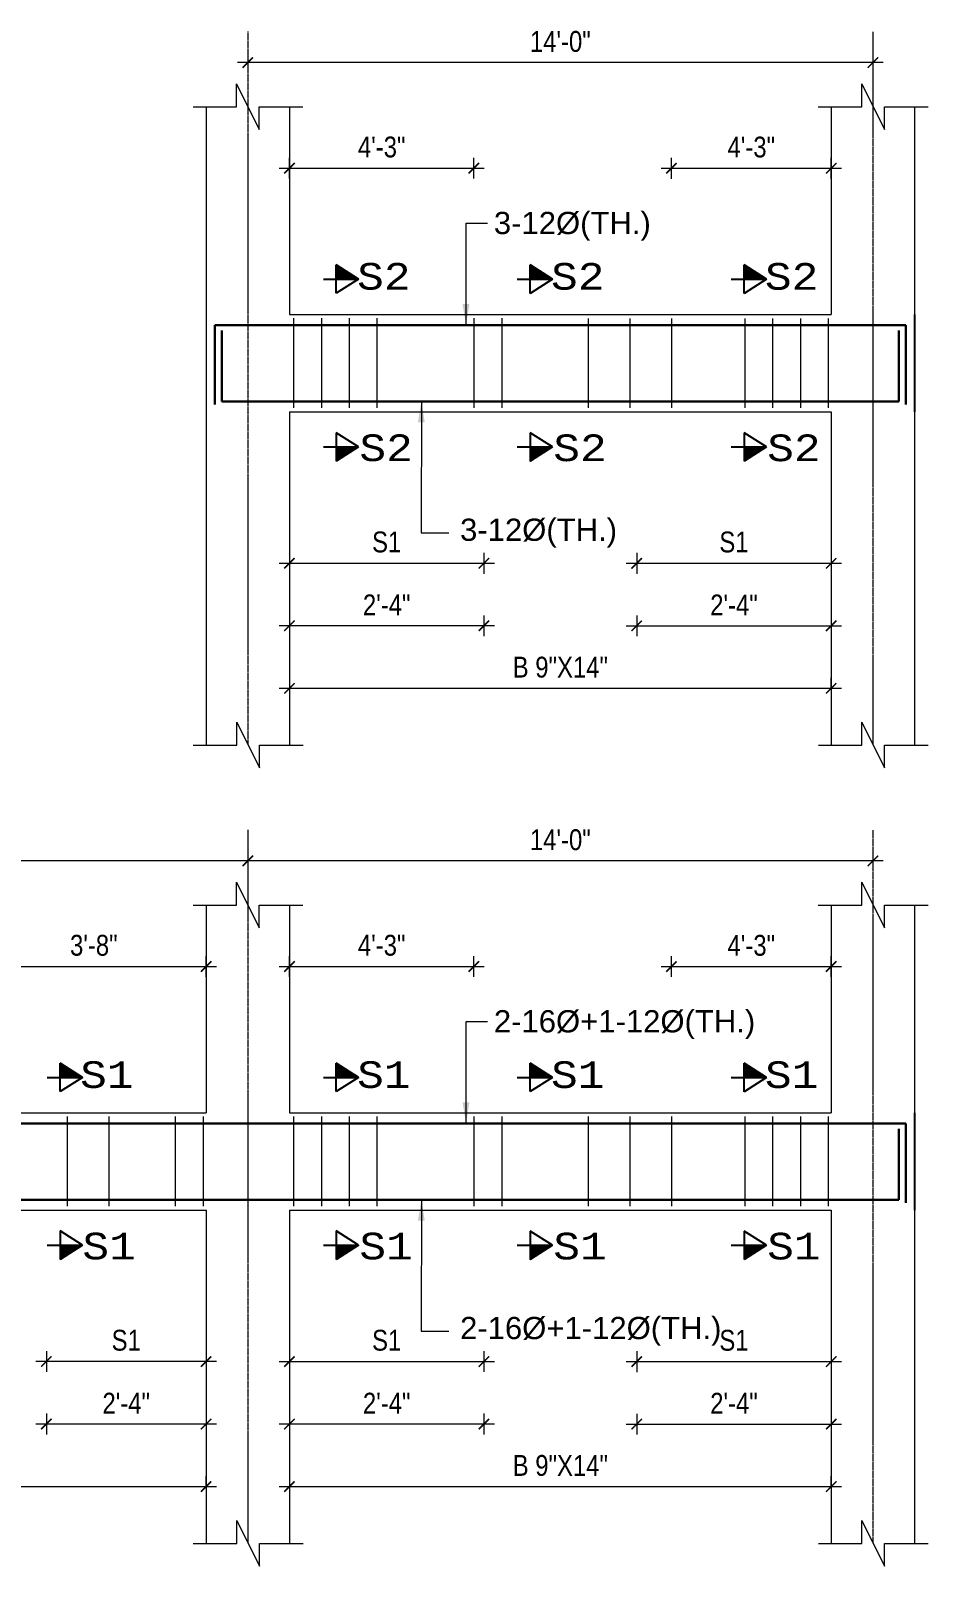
# Model space of a CAD drawing. Header units: inches. Extents: x -412 to 2766, y -9590 to -2111.
# Drawn here: x 1307.9 to 1566.4, y -5960.8 to -5518.6 of the extents above; entities that cross this region are included whole.
import ezdxf

# ---------------------------------------------------------------- set-up
doc = ezdxf.new("R2010")
doc.units = ezdxf.units.IN
doc.header["$LTSCALE"] = 0.5
doc.header["$MEASUREMENT"] = 0
doc.header["$PDMODE"] = 66
for name, pattern in [('ACAD_ISO02W100', [15, 12, -3]), ('ACAD_ISO03W100', [30, 12, -18]), ('CENTER2', [1.125, 0.75, -0.125, 0.125, -0.125])]:
    doc.linetypes.add(name, pattern=pattern)
for name, color, linetype, lineweight in [('09 CONTINUITY', 7, 'Continuous', 9), ('15 CENTER', 113, 'CENTER2', 15), ('15 TEXT', 7, 'Continuous', 15), ('20 BEAM ELEVATION', 140, 'ACAD_ISO03W100', 20), ('20 BEAM SECTION ARROW', 7, 'ACAD_ISO02W100', 20), ('20 STIRRUPS', 137, 'Continuous', 20), ('30 RENFORCEMENT', 12, 'Continuous', 30), ('DIM', 180, 'Continuous', 5), ('Profile ele', 4, 'Continuous', 25), ('RINF', 4, 'Continuous', 25)]:
    doc.layers.add(name, color=color, linetype=linetype, lineweight=lineweight)
doc.styles.add('arial', font='arial.ttf')
doc.styles.add('CUNEW', font='cour.ttf')
doc.styles.add('ordinary', font='ARIALN.TTF')
doc.styles.add('TEX8', font='cour.ttf', dxfattribs={"width": 0.75})
doc.dimstyles.new('SUREN 1', dxfattribs={"dimtxt": 0.75, "dimasz": 6, "dimexe": 1.5, "dimexo": 1.5, "dimgap": 1, "dimtad": 1, "dimdec": 1, "dimzin": 3, "dimdsep": 46, "dimlunit": 4, "dimtxsty": 'TEX8', "dimblk": 'ARCHTICK', "dimcen": 0.09375, "dimclrd": 1, "dimclre": 1, "dimclrt": 256, "dimadec": 0, "dimazin": 0, "dimtfac": 0.75, "dimtdec": 1, "dimtmove": 1, "dimatfit": 3, "dimfxl": 1, "dimtolj": 1, "dimtzin": 0, "dimlwd": 9, "dimlwe": 9, "dimarcsym": 0})
doc.dimstyles.new('SUREN 4', dxfattribs={"dimtxt": 4, "dimasz": 3, "dimexe": 3, "dimexo": 0, "dimgap": 3, "dimtad": 1, "dimdec": 0, "dimzin": 3, "dimdsep": 46, "dimlunit": 4, "dimtxsty": 'ordinary', "dimblk": 'ARCHTICK', "dimcen": 8, "dimdle": 3, "dimclrd": 1, "dimclre": 5, "dimclrt": 256, "dimadec": 3, "dimazin": 0, "dimtfac": 1, "dimtdec": 0, "dimtmove": 1, "dimatfit": 3, "dimfxl": 3, "dimfxlon": 1, "dimfrac": 1, "dimtolj": 1, "dimtzin": 0, "dimlwd": 5, "dimlwe": 5, "dimarcsym": 0})

# ---------------------------------------------------------------- blocks, each defined once
blk = doc.blocks.new('_ArchTick')
at = {"color": 0, "linetype": 'ByBlock', "const_width": 0.15}
blk.add_lwpolyline([(-0.5, -0.5), (0.5, 0.5)], dxfattribs=at)
blk = doc.blocks.new('*D1611')
at = {"layer": 'Defpoints', "color": 0, "transparency": 16777216}
for p in [(-18166.12, -16839.61), (-18110.12, -16839.61), (-18110.12, -16883.22)]:
    blk.add_point(p, dxfattribs=at)
at = {"layer": 'DIM', "color": 1, "lineweight": 5, "transparency": 16777216}
blk.add_line((-18169.12, -16883.22), (-18107.12, -16883.22), dxfattribs=at)
at = {"layer": 'DIM', "color": 5, "lineweight": 5, "transparency": 16777216}
for p, q in [((-18166.12, -16880.22), (-18166.12, -16886.22)), ((-18110.12, -16880.22), (-18110.12, -16886.22))]:
    blk.add_line(p, q, dxfattribs=at)
at = {"layer": 'DIM', "color": 1, "lineweight": 5, "transparency": 16777216, "xscale": 3, "yscale": 3, "zscale": 3, "rotation": 180}
blk.add_blockref('_ArchTick', (-18166.12, -16883.22), dxfattribs=at)
at = {"layer": 'DIM', "color": 1, "lineweight": 5, "transparency": 16777216, "xscale": 3, "yscale": 3, "zscale": 3}
blk.add_blockref('_ArchTick', (-18110.12, -16883.22), dxfattribs=at)
at = {"layer": 'DIM', "transparency": 16777216, "insert": (-18138.12, -16877.12), "char_height": 6, "attachment_point": 5, "style": 'ordinary'}
blk.add_mtext('\\A1;S1', dxfattribs=at)
blk = doc.blocks.new('*D1612')
at = {"layer": 'Defpoints', "color": 0, "transparency": 16777216}
for p in [(-18166.12, -16839.61), (-18110.12, -16839.61), (-18166.12, -16901.22)]:
    blk.add_point(p, dxfattribs=at)
at = {"layer": 'DIM', "color": 1, "lineweight": 5, "transparency": 16777216}
blk.add_line((-18107.12, -16901.22), (-18169.12, -16901.22), dxfattribs=at)
at = {"layer": 'DIM', "color": 5, "lineweight": 5, "transparency": 16777216}
for p, q in [((-18166.12, -16898.22), (-18166.12, -16904.22)), ((-18110.12, -16898.22), (-18110.12, -16904.22))]:
    blk.add_line(p, q, dxfattribs=at)
at = {"layer": 'DIM', "color": 1, "lineweight": 5, "transparency": 16777216, "xscale": 3, "yscale": 3, "zscale": 3, "rotation": 180}
blk.add_blockref('_ArchTick', (-18166.12, -16901.22), dxfattribs=at)
at = {"layer": 'DIM', "color": 1, "lineweight": 5, "transparency": 16777216, "xscale": 3, "yscale": 3, "zscale": 3}
blk.add_blockref('_ArchTick', (-18110.12, -16901.22), dxfattribs=at)
at = {"layer": 'DIM', "transparency": 16777216, "insert": (-18138.12, -16895.21), "char_height": 6, "attachment_point": 5, "style": 'ordinary'}
blk.add_mtext('\\A1;2\'-4"', dxfattribs=at)
blk = doc.blocks.new('*D1613')
at = {"layer": 'Defpoints', "color": 0, "transparency": 16777216}
for p in [(-18236.12, -16839.61), (-18190.12, -16839.61), (-18236.12, -16883.22)]:
    blk.add_point(p, dxfattribs=at)
at = {"layer": 'DIM', "color": 1, "lineweight": 5, "transparency": 16777216}
blk.add_line((-18187.12, -16883.22), (-18239.12, -16883.22), dxfattribs=at)
at = {"layer": 'DIM', "color": 5, "lineweight": 5, "transparency": 16777216}
for p, q in [((-18236.12, -16880.22), (-18236.12, -16886.22)), ((-18190.12, -16880.22), (-18190.12, -16886.22))]:
    blk.add_line(p, q, dxfattribs=at)
at = {"layer": 'DIM', "color": 1, "lineweight": 5, "transparency": 16777216, "xscale": 3, "yscale": 3, "zscale": 3, "rotation": 180}
blk.add_blockref('_ArchTick', (-18236.12, -16883.22), dxfattribs=at)
at = {"layer": 'DIM', "color": 1, "lineweight": 5, "transparency": 16777216, "xscale": 3, "yscale": 3, "zscale": 3}
blk.add_blockref('_ArchTick', (-18190.12, -16883.22), dxfattribs=at)
at = {"layer": 'DIM', "transparency": 16777216, "insert": (-18213.12, -16877.12), "char_height": 6, "attachment_point": 5, "style": 'ordinary'}
blk.add_mtext('\\A1;S1', dxfattribs=at)
blk = doc.blocks.new('*D1614')
at = {"layer": 'Defpoints', "color": 0, "transparency": 16777216}
for p in [(-18236.12, -16839.61), (-18190.12, -16839.61), (-18236.12, -16901.22)]:
    blk.add_point(p, dxfattribs=at)
at = {"layer": 'DIM', "color": 1, "lineweight": 5, "transparency": 16777216}
blk.add_line((-18187.12, -16901.22), (-18239.12, -16901.22), dxfattribs=at)
at = {"layer": 'DIM', "color": 5, "lineweight": 5, "transparency": 16777216}
for p, q in [((-18236.12, -16898.22), (-18236.12, -16904.22)), ((-18190.12, -16898.22), (-18190.12, -16904.22))]:
    blk.add_line(p, q, dxfattribs=at)
at = {"layer": 'DIM', "color": 1, "lineweight": 5, "transparency": 16777216, "xscale": 3, "yscale": 3, "zscale": 3, "rotation": 180}
blk.add_blockref('_ArchTick', (-18236.12, -16901.22), dxfattribs=at)
at = {"layer": 'DIM', "color": 1, "lineweight": 5, "transparency": 16777216, "xscale": 3, "yscale": 3, "zscale": 3}
blk.add_blockref('_ArchTick', (-18190.12, -16901.22), dxfattribs=at)
at = {"layer": 'DIM', "transparency": 16777216, "insert": (-18213.12, -16895.21), "char_height": 6, "attachment_point": 5, "style": 'ordinary'}
blk.add_mtext('\\A1;2\'-4"', dxfattribs=at)
blk = doc.blocks.new('*D1615')
at = {"layer": 'Defpoints', "color": 0, "transparency": 16777216}
for p in [(-18066.12, -16839.63), (-18010.12, -16839.63), (-18010.12, -16883.24)]:
    blk.add_point(p, dxfattribs=at)
at = {"layer": 'DIM', "color": 1, "lineweight": 5, "transparency": 16777216}
blk.add_line((-18069.12, -16883.24), (-18007.12, -16883.24), dxfattribs=at)
at = {"layer": 'DIM', "color": 5, "lineweight": 5, "transparency": 16777216}
for p, q in [((-18066.12, -16880.24), (-18066.12, -16886.24)), ((-18010.12, -16880.24), (-18010.12, -16886.24))]:
    blk.add_line(p, q, dxfattribs=at)
at = {"layer": 'DIM', "color": 1, "lineweight": 5, "transparency": 16777216, "xscale": 3, "yscale": 3, "zscale": 3, "rotation": 180}
blk.add_blockref('_ArchTick', (-18066.12, -16883.24), dxfattribs=at)
at = {"layer": 'DIM', "color": 1, "lineweight": 5, "transparency": 16777216, "xscale": 3, "yscale": 3, "zscale": 3}
blk.add_blockref('_ArchTick', (-18010.12, -16883.24), dxfattribs=at)
at = {"layer": 'DIM', "transparency": 16777216, "insert": (-18038.12, -16877.14), "char_height": 6, "attachment_point": 5, "style": 'ordinary'}
blk.add_mtext('\\A1;S1', dxfattribs=at)
blk = doc.blocks.new('*D1616')
at = {"layer": 'Defpoints', "color": 0, "transparency": 16777216}
for p in [(-18066.12, -16839.63), (-18010.12, -16839.63), (-18010.12, -16901.24)]:
    blk.add_point(p, dxfattribs=at)
at = {"layer": 'DIM', "color": 1, "lineweight": 5, "transparency": 16777216}
blk.add_line((-18069.12, -16901.24), (-18007.12, -16901.24), dxfattribs=at)
at = {"layer": 'DIM', "color": 5, "lineweight": 5, "transparency": 16777216}
for p, q in [((-18066.12, -16898.24), (-18066.12, -16904.24)), ((-18010.12, -16898.24), (-18010.12, -16904.24))]:
    blk.add_line(p, q, dxfattribs=at)
at = {"layer": 'DIM', "color": 1, "lineweight": 5, "transparency": 16777216, "xscale": 3, "yscale": 3, "zscale": 3, "rotation": 180}
blk.add_blockref('_ArchTick', (-18066.12, -16901.24), dxfattribs=at)
at = {"layer": 'DIM', "color": 1, "lineweight": 5, "transparency": 16777216, "xscale": 3, "yscale": 3, "zscale": 3}
blk.add_blockref('_ArchTick', (-18010.12, -16901.24), dxfattribs=at)
at = {"layer": 'DIM', "transparency": 16777216, "insert": (-18038.12, -16895.23), "char_height": 6, "attachment_point": 5, "style": 'ordinary'}
blk.add_mtext('\\A1;2\'-4"', dxfattribs=at)
blk = doc.blocks.new('*D1617')
at = {"layer": 'Defpoints', "color": 0, "transparency": 16777216}
for p in [(-18384.12, -16919.22), (-18190.12, -16919.22), (-18190.12, -16919.22)]:
    blk.add_point(p, dxfattribs=at)
at = {"layer": 'DIM', "color": 5, "lineweight": 5, "transparency": 16777216}
for p, q in [((-18384.12, -16919.22), (-18384.12, -16916.22)), ((-18190.12, -16919.22), (-18190.12, -16916.22))]:
    blk.add_line(p, q, dxfattribs=at)
at = {"layer": 'DIM', "color": 1, "lineweight": 5, "transparency": 16777216}
blk.add_line((-18387.12, -16919.22), (-18187.12, -16919.22), dxfattribs=at)
at = {"layer": 'DIM', "color": 1, "lineweight": 5, "transparency": 16777216, "xscale": 3, "yscale": 3, "zscale": 3, "rotation": 180}
blk.add_blockref('_ArchTick', (-18384.12, -16919.22), dxfattribs=at)
at = {"layer": 'DIM', "color": 1, "lineweight": 5, "transparency": 16777216, "xscale": 3, "yscale": 3, "zscale": 3}
blk.add_blockref('_ArchTick', (-18190.12, -16919.22), dxfattribs=at)
at = {"layer": 'DIM', "transparency": 16777216, "insert": (-18287.12, -16913.16), "char_height": 6, "attachment_point": 5, "style": 'ordinary'}
blk.add_mtext('\\A1;B 9"X14"', dxfattribs=at)
blk = doc.blocks.new('*D1618')
at = {"layer": 'Defpoints', "color": 0, "transparency": 16777216}
for p in [(-18166.12, -16919.22), (-18010.12, -16919.24, 0), (-18010.12, -16919.24)]:
    blk.add_point(p, dxfattribs=at)
at = {"layer": 'DIM', "color": 5, "lineweight": 5, "transparency": 16777216}
for p, q in [((-18010.12, -16919.24), (-18010.12, -16916.24)), ((-18166.12, -16919.22), (-18166.12, -16922.24))]:
    blk.add_line(p, q, dxfattribs=at)
at = {"layer": 'DIM', "color": 1, "lineweight": 5, "transparency": 16777216}
blk.add_line((-18169.12, -16919.24), (-18007.12, -16919.24), dxfattribs=at)
at = {"layer": 'DIM', "color": 1, "lineweight": 5, "transparency": 16777216, "xscale": 3, "yscale": 3, "zscale": 3, "rotation": 180}
blk.add_blockref('_ArchTick', (-18166.12, -16919.24), dxfattribs=at)
at = {"layer": 'DIM', "color": 1, "lineweight": 5, "transparency": 16777216, "xscale": 3, "yscale": 3, "zscale": 3}
blk.add_blockref('_ArchTick', (-18010.12, -16919.24), dxfattribs=at)
at = {"layer": 'DIM', "transparency": 16777216, "insert": (-18088.12, -16913.18), "char_height": 6, "attachment_point": 5, "style": 'ordinary'}
blk.add_mtext('\\A1;B 9"X14"', dxfattribs=at)
blk = doc.blocks.new('*D1619')
at = {"layer": 'Defpoints', "color": 0, "transparency": 16777216}
for p in [(-18396.12, -16730.13), (-18178.12, -16730.13), (-18396.12, -16739.03)]:
    blk.add_point(p, dxfattribs=at)
at = {"layer": 'DIM', "color": 5, "lineweight": 5, "transparency": 16777216}
for p, q in [((-18396.12, -16736.03), (-18396.12, -16742.03)), ((-18178.12, -16736.03), (-18178.12, -16742.03))]:
    blk.add_line(p, q, dxfattribs=at)
at = {"layer": 'DIM', "color": 1, "lineweight": 5, "transparency": 16777216}
blk.add_line((-18175.12, -16739.03), (-18399.12, -16739.03), dxfattribs=at)
at = {"layer": 'DIM', "color": 1, "lineweight": 5, "transparency": 16777216, "xscale": 3, "yscale": 3, "zscale": 3, "rotation": 180}
blk.add_blockref('_ArchTick', (-18396.12, -16739.03), dxfattribs=at)
at = {"layer": 'DIM', "color": 1, "lineweight": 5, "transparency": 16777216, "xscale": 3, "yscale": 3, "zscale": 3}
blk.add_blockref('_ArchTick', (-18178.12, -16739.03), dxfattribs=at)
at = {"layer": 'DIM', "transparency": 16777216, "insert": (-18287.12, -16733.02), "char_height": 6, "attachment_point": 5, "style": 'ordinary'}
blk.add_mtext('\\A1;12\'-7"', dxfattribs=at)
blk = doc.blocks.new('*D1620')
at = {"layer": 'Defpoints', "color": 0, "transparency": 16777216}
for p in [(-18178.12, -16730.13), (-17998.12, -16730.15, 0), (-18178.12, -16739.05)]:
    blk.add_point(p, dxfattribs=at)
at = {"layer": 'DIM', "color": 5, "lineweight": 5, "transparency": 16777216}
for p, q in [((-18178.12, -16736.05), (-18178.12, -16742.05)), ((-17998.12, -16736.05), (-17998.12, -16742.05))]:
    blk.add_line(p, q, dxfattribs=at)
at = {"layer": 'DIM', "color": 1, "lineweight": 5, "transparency": 16777216}
blk.add_line((-17995.12, -16739.05), (-18181.12, -16739.05), dxfattribs=at)
at = {"layer": 'DIM', "color": 1, "lineweight": 5, "transparency": 16777216, "xscale": 3, "yscale": 3, "zscale": 3, "rotation": 180}
blk.add_blockref('_ArchTick', (-18178.12, -16739.05), dxfattribs=at)
at = {"layer": 'DIM', "color": 1, "lineweight": 5, "transparency": 16777216, "xscale": 3, "yscale": 3, "zscale": 3}
blk.add_blockref('_ArchTick', (-17998.12, -16739.05), dxfattribs=at)
at = {"layer": 'DIM', "transparency": 16777216, "insert": (-18088.12, -16732.99), "char_height": 6, "attachment_point": 5, "style": 'ordinary'}
blk.add_mtext('\\A1;14\'-0"', dxfattribs=at)
blk = doc.blocks.new('*D1621')
at = {"layer": 'Defpoints', "color": 0, "transparency": 16777216}
for p in [(-18113.01, -16769.45), (-18166.12, -16811.61), (-18113.01, -16816.13)]:
    blk.add_point(p, dxfattribs=at)
at = {"layer": 'DIM', "color": 5, "lineweight": 5, "transparency": 16777216}
for p, q in [((-18166.12, -16772.45), (-18166.12, -16766.45)), ((-18113.01, -16772.45), (-18113.01, -16766.45))]:
    blk.add_line(p, q, dxfattribs=at)
at = {"layer": 'DIM', "color": 1, "lineweight": 5, "transparency": 16777216}
blk.add_line((-18169.12, -16769.45), (-18110.01, -16769.45), dxfattribs=at)
at = {"layer": 'DIM', "color": 1, "lineweight": 5, "transparency": 16777216, "xscale": 3, "yscale": 3, "zscale": 3, "rotation": 180}
blk.add_blockref('_ArchTick', (-18166.12, -16769.45), dxfattribs=at)
at = {"layer": 'DIM', "color": 1, "lineweight": 5, "transparency": 16777216, "xscale": 3, "yscale": 3, "zscale": 3}
blk.add_blockref('_ArchTick', (-18113.01, -16769.45), dxfattribs=at)
at = {"layer": 'DIM', "transparency": 16777216, "insert": (-18139.56, -16763.38), "char_height": 6, "attachment_point": 5, "style": 'ordinary'}
blk.add_mtext('\\A1;4\'-3"', dxfattribs=at)
blk = doc.blocks.new('*D1622')
at = {"layer": 'Defpoints', "color": 0, "transparency": 16777216}
for p in [(-18010.12, -16769.47), (-18010.12, -16811.63), (-18056.13, -16816.13)]:
    blk.add_point(p, dxfattribs=at)
at = {"layer": 'DIM', "color": 5, "lineweight": 5, "transparency": 16777216}
for p, q in [((-18056.13, -16772.47), (-18056.13, -16766.47)), ((-18010.12, -16772.47), (-18010.12, -16766.47))]:
    blk.add_line(p, q, dxfattribs=at)
at = {"layer": 'DIM', "color": 1, "lineweight": 5, "transparency": 16777216}
blk.add_line((-18059.13, -16769.47), (-18007.12, -16769.47), dxfattribs=at)
at = {"layer": 'DIM', "color": 1, "lineweight": 5, "transparency": 16777216, "xscale": 3, "yscale": 3, "zscale": 3, "rotation": 180}
blk.add_blockref('_ArchTick', (-18056.13, -16769.47), dxfattribs=at)
at = {"layer": 'DIM', "color": 1, "lineweight": 5, "transparency": 16777216, "xscale": 3, "yscale": 3, "zscale": 3}
blk.add_blockref('_ArchTick', (-18010.12, -16769.47), dxfattribs=at)
at = {"layer": 'DIM', "transparency": 16777216, "insert": (-18033.13, -16763.4), "char_height": 6, "attachment_point": 5, "style": 'ordinary'}
blk.add_mtext('\\A1;4\'-3"', dxfattribs=at)
blk = doc.blocks.new('*D1624')
at = {"layer": 'Defpoints', "color": 0, "transparency": 16777216}
for p in [(-18190.12, -16769.45), (-18254.79, -16811.61), (-18190.12, -16816.12, 0)]:
    blk.add_point(p, dxfattribs=at)
at = {"layer": 'DIM', "color": 5, "lineweight": 5, "transparency": 16777216}
for p, q in [((-18254.79, -16772.45), (-18254.79, -16766.45)), ((-18190.12, -16772.45), (-18190.12, -16766.45))]:
    blk.add_line(p, q, dxfattribs=at)
at = {"layer": 'DIM', "color": 1, "lineweight": 5, "transparency": 16777216}
blk.add_line((-18257.79, -16769.45), (-18187.12, -16769.45), dxfattribs=at)
at = {"layer": 'DIM', "color": 1, "lineweight": 5, "transparency": 16777216, "xscale": 3, "yscale": 3, "zscale": 3, "rotation": 180}
blk.add_blockref('_ArchTick', (-18254.79, -16769.45), dxfattribs=at)
at = {"layer": 'DIM', "color": 1, "lineweight": 5, "transparency": 16777216, "xscale": 3, "yscale": 3, "zscale": 3}
blk.add_blockref('_ArchTick', (-18190.12, -16769.45), dxfattribs=at)
at = {"layer": 'DIM', "transparency": 16777216, "insert": (-18222.45, -16763.38), "char_height": 6, "attachment_point": 5, "style": 'ordinary'}
blk.add_mtext('\\A1;3\'-8"', dxfattribs=at)
blk = doc.blocks.new('*D1584')
at = {"layer": 'Defpoints', "color": 0, "transparency": 16777216}
for p in [(-18166.12, -16609.72), (-18110.12, -16609.72), (-18110.12, -16653.33)]:
    blk.add_point(p, dxfattribs=at)
at = {"layer": 'DIM', "color": 1, "lineweight": 5, "transparency": 16777216}
blk.add_line((-18169.12, -16653.33), (-18107.12, -16653.33), dxfattribs=at)
at = {"layer": 'DIM', "color": 5, "lineweight": 5, "transparency": 16777216}
for p, q in [((-18166.12, -16650.33), (-18166.12, -16656.33)), ((-18110.12, -16650.33), (-18110.12, -16656.33))]:
    blk.add_line(p, q, dxfattribs=at)
at = {"layer": 'DIM', "color": 1, "lineweight": 5, "transparency": 16777216, "xscale": 3, "yscale": 3, "zscale": 3, "rotation": 180}
blk.add_blockref('_ArchTick', (-18166.12, -16653.33), dxfattribs=at)
at = {"layer": 'DIM', "color": 1, "lineweight": 5, "transparency": 16777216, "xscale": 3, "yscale": 3, "zscale": 3}
blk.add_blockref('_ArchTick', (-18110.12, -16653.33), dxfattribs=at)
at = {"layer": 'DIM', "transparency": 16777216, "insert": (-18138.12, -16647.23), "char_height": 6, "attachment_point": 5, "style": 'ordinary'}
blk.add_mtext('\\A1;S1', dxfattribs=at)
blk = doc.blocks.new('*D1585')
at = {"layer": 'Defpoints', "color": 0, "transparency": 16777216}
for p in [(-18166.12, -16609.72), (-18110.12, -16609.72), (-18166.12, -16671.33)]:
    blk.add_point(p, dxfattribs=at)
at = {"layer": 'DIM', "color": 1, "lineweight": 5, "transparency": 16777216}
blk.add_line((-18107.12, -16671.33), (-18169.12, -16671.33), dxfattribs=at)
at = {"layer": 'DIM', "color": 5, "lineweight": 5, "transparency": 16777216}
for p, q in [((-18166.12, -16668.33), (-18166.12, -16674.33)), ((-18110.12, -16668.33), (-18110.12, -16674.33))]:
    blk.add_line(p, q, dxfattribs=at)
at = {"layer": 'DIM', "color": 1, "lineweight": 5, "transparency": 16777216, "xscale": 3, "yscale": 3, "zscale": 3, "rotation": 180}
blk.add_blockref('_ArchTick', (-18166.12, -16671.33), dxfattribs=at)
at = {"layer": 'DIM', "color": 1, "lineweight": 5, "transparency": 16777216, "xscale": 3, "yscale": 3, "zscale": 3}
blk.add_blockref('_ArchTick', (-18110.12, -16671.33), dxfattribs=at)
at = {"layer": 'DIM', "transparency": 16777216, "insert": (-18138.12, -16665.32), "char_height": 6, "attachment_point": 5, "style": 'ordinary'}
blk.add_mtext('\\A1;2\'-4"', dxfattribs=at)
blk = doc.blocks.new('*D1586')
at = {"layer": 'Defpoints', "color": 0, "transparency": 16777216}
for p in [(-18066.12, -16609.74), (-18010.12, -16609.74), (-18010.12, -16653.35)]:
    blk.add_point(p, dxfattribs=at)
at = {"layer": 'DIM', "color": 1, "lineweight": 5, "transparency": 16777216}
blk.add_line((-18069.12, -16653.35), (-18007.12, -16653.35), dxfattribs=at)
at = {"layer": 'DIM', "color": 5, "lineweight": 5, "transparency": 16777216}
for p, q in [((-18066.12, -16650.35), (-18066.12, -16656.35)), ((-18010.12, -16650.35), (-18010.12, -16656.35))]:
    blk.add_line(p, q, dxfattribs=at)
at = {"layer": 'DIM', "color": 1, "lineweight": 5, "transparency": 16777216, "xscale": 3, "yscale": 3, "zscale": 3, "rotation": 180}
blk.add_blockref('_ArchTick', (-18066.12, -16653.35), dxfattribs=at)
at = {"layer": 'DIM', "color": 1, "lineweight": 5, "transparency": 16777216, "xscale": 3, "yscale": 3, "zscale": 3}
blk.add_blockref('_ArchTick', (-18010.12, -16653.35), dxfattribs=at)
at = {"layer": 'DIM', "transparency": 16777216, "insert": (-18038.12, -16647.25), "char_height": 6, "attachment_point": 5, "style": 'ordinary'}
blk.add_mtext('\\A1;S1', dxfattribs=at)
blk = doc.blocks.new('*D1587')
at = {"layer": 'Defpoints', "color": 0, "transparency": 16777216}
for p in [(-18066.12, -16609.74), (-18010.12, -16609.74), (-18010.12, -16671.35)]:
    blk.add_point(p, dxfattribs=at)
at = {"layer": 'DIM', "color": 5, "lineweight": 5, "transparency": 16777216}
for p, q in [((-18066.12, -16668.35), (-18066.12, -16674.35)), ((-18010.12, -16668.35), (-18010.12, -16674.35))]:
    blk.add_line(p, q, dxfattribs=at)
at = {"layer": 'DIM', "color": 1, "lineweight": 5, "transparency": 16777216}
blk.add_line((-18069.12, -16671.35), (-18007.12, -16671.35), dxfattribs=at)
at = {"layer": 'DIM', "color": 1, "lineweight": 5, "transparency": 16777216, "xscale": 3, "yscale": 3, "zscale": 3, "rotation": 180}
blk.add_blockref('_ArchTick', (-18066.12, -16671.35), dxfattribs=at)
at = {"layer": 'DIM', "color": 1, "lineweight": 5, "transparency": 16777216, "xscale": 3, "yscale": 3, "zscale": 3}
blk.add_blockref('_ArchTick', (-18010.12, -16671.35), dxfattribs=at)
at = {"layer": 'DIM', "transparency": 16777216, "insert": (-18038.12, -16665.34), "char_height": 6, "attachment_point": 5, "style": 'ordinary'}
blk.add_mtext('\\A1;2\'-4"', dxfattribs=at)
blk = doc.blocks.new('*D1588')
at = {"layer": 'Defpoints', "color": 0, "transparency": 16777216}
for p in [(-18166.12, -16689.33), (-18010.12, -16689.35, 0), (-18010.12, -16689.35)]:
    blk.add_point(p, dxfattribs=at)
at = {"layer": 'DIM', "color": 5, "lineweight": 5, "transparency": 16777216}
for p, q in [((-18010.12, -16689.35), (-18010.12, -16686.35)), ((-18166.12, -16689.33), (-18166.12, -16692.35))]:
    blk.add_line(p, q, dxfattribs=at)
at = {"layer": 'DIM', "color": 1, "lineweight": 5, "transparency": 16777216}
blk.add_line((-18169.12, -16689.35), (-18007.12, -16689.35), dxfattribs=at)
at = {"layer": 'DIM', "color": 1, "lineweight": 5, "transparency": 16777216, "xscale": 3, "yscale": 3, "zscale": 3, "rotation": 180}
blk.add_blockref('_ArchTick', (-18166.12, -16689.35), dxfattribs=at)
at = {"layer": 'DIM', "color": 1, "lineweight": 5, "transparency": 16777216, "xscale": 3, "yscale": 3, "zscale": 3}
blk.add_blockref('_ArchTick', (-18010.12, -16689.35), dxfattribs=at)
at = {"layer": 'DIM', "transparency": 16777216, "insert": (-18088.12, -16683.29), "char_height": 6, "attachment_point": 5, "style": 'ordinary'}
blk.add_mtext('\\A1;B 9"X14"', dxfattribs=at)
blk = doc.blocks.new('*D1589')
at = {"layer": 'Defpoints', "color": 0, "transparency": 16777216}
for p in [(-18178.12, -16500.24), (-17998.12, -16500.26, 0), (-18178.12, -16509.16)]:
    blk.add_point(p, dxfattribs=at)
at = {"layer": 'DIM', "color": 5, "lineweight": 5, "transparency": 16777216}
for p, q in [((-18178.12, -16506.16), (-18178.12, -16512.16)), ((-17998.12, -16506.16), (-17998.12, -16512.16))]:
    blk.add_line(p, q, dxfattribs=at)
at = {"layer": 'DIM', "color": 1, "lineweight": 5, "transparency": 16777216}
blk.add_line((-17995.12, -16509.16), (-18181.12, -16509.16), dxfattribs=at)
at = {"layer": 'DIM', "color": 1, "lineweight": 5, "transparency": 16777216, "xscale": 3, "yscale": 3, "zscale": 3, "rotation": 180}
blk.add_blockref('_ArchTick', (-18178.12, -16509.16), dxfattribs=at)
at = {"layer": 'DIM', "color": 1, "lineweight": 5, "transparency": 16777216, "xscale": 3, "yscale": 3, "zscale": 3}
blk.add_blockref('_ArchTick', (-17998.12, -16509.16), dxfattribs=at)
at = {"layer": 'DIM', "transparency": 16777216, "insert": (-18088.12, -16503.1), "char_height": 6, "attachment_point": 5, "style": 'ordinary'}
blk.add_mtext('\\A1;14\'-0"', dxfattribs=at)
blk = doc.blocks.new('*D1590')
at = {"layer": 'Defpoints', "color": 0, "transparency": 16777216}
for p in [(-18113.01, -16539.56), (-18166.12, -16581.72), (-18113.01, -16586.24)]:
    blk.add_point(p, dxfattribs=at)
at = {"layer": 'DIM', "color": 5, "lineweight": 5, "transparency": 16777216}
for p, q in [((-18166.12, -16542.56), (-18166.12, -16536.56)), ((-18113.01, -16542.56), (-18113.01, -16536.56))]:
    blk.add_line(p, q, dxfattribs=at)
at = {"layer": 'DIM', "color": 1, "lineweight": 5, "transparency": 16777216}
blk.add_line((-18169.12, -16539.56), (-18110.01, -16539.56), dxfattribs=at)
at = {"layer": 'DIM', "color": 1, "lineweight": 5, "transparency": 16777216, "xscale": 3, "yscale": 3, "zscale": 3, "rotation": 180}
blk.add_blockref('_ArchTick', (-18166.12, -16539.56), dxfattribs=at)
at = {"layer": 'DIM', "color": 1, "lineweight": 5, "transparency": 16777216, "xscale": 3, "yscale": 3, "zscale": 3}
blk.add_blockref('_ArchTick', (-18113.01, -16539.56), dxfattribs=at)
at = {"layer": 'DIM', "transparency": 16777216, "insert": (-18139.56, -16533.49), "char_height": 6, "attachment_point": 5, "style": 'ordinary'}
blk.add_mtext('\\A1;4\'-3"', dxfattribs=at)
blk = doc.blocks.new('*D1591')
at = {"layer": 'Defpoints', "color": 0, "transparency": 16777216}
for p in [(-18010.12, -16539.58), (-18010.12, -16581.74), (-18056.13, -16586.24)]:
    blk.add_point(p, dxfattribs=at)
at = {"layer": 'DIM', "color": 5, "lineweight": 5, "transparency": 16777216}
for p, q in [((-18056.13, -16542.58), (-18056.13, -16536.58)), ((-18010.12, -16542.58), (-18010.12, -16536.58))]:
    blk.add_line(p, q, dxfattribs=at)
at = {"layer": 'DIM', "color": 1, "lineweight": 5, "transparency": 16777216}
blk.add_line((-18059.13, -16539.58), (-18007.12, -16539.58), dxfattribs=at)
at = {"layer": 'DIM', "color": 1, "lineweight": 5, "transparency": 16777216, "xscale": 3, "yscale": 3, "zscale": 3, "rotation": 180}
blk.add_blockref('_ArchTick', (-18056.13, -16539.58), dxfattribs=at)
at = {"layer": 'DIM', "color": 1, "lineweight": 5, "transparency": 16777216, "xscale": 3, "yscale": 3, "zscale": 3}
blk.add_blockref('_ArchTick', (-18010.12, -16539.58), dxfattribs=at)
at = {"layer": 'DIM', "transparency": 16777216, "insert": (-18033.13, -16533.51), "char_height": 6, "attachment_point": 5, "style": 'ordinary'}
blk.add_mtext('\\A1;4\'-3"', dxfattribs=at)
blk = doc.blocks.new('50')
at = {"layer": 'RINF'}
h = blk.add_hatch(dxfattribs=at)
h.set_pattern_fill('ANSI31', color=1, scale=0.029257, style=0)
h.set_pattern_definition([(135.000000013, (-88082.0355855, -31960.1502733), (0.00271529004177, 0.00271529004057), [])])
h.paths.add_polyline_path([(-18152.62, -16567.42), (-18146.22, -16571.51), (-18152.62, -16571.51)])
h = blk.add_hatch(dxfattribs=at)
h.set_pattern_fill('ANSI31', color=1, scale=0.029257, style=0)
h.set_pattern_definition([(135.000000013, (-88424.195324, -31960.1601314), (0.00271529004177, 0.00271529004057), [])])
h.paths.add_polyline_path([(-18096.78, -16567.43), (-18090.38, -16571.52), (-18096.78, -16571.52)])
h = blk.add_hatch(dxfattribs=at)
h.set_pattern_fill('ANSI31', color=1, scale=0.029257, style=0)
h.set_pattern_definition([(135.000000013, (-87964.6033833, -31960.1699894), (0.00271529004177, 0.00271529004057), [])])
h.paths.add_polyline_path([(-18035.19, -16567.44), (-18028.78, -16571.53), (-18035.19, -16571.53)])
h = blk.add_hatch(dxfattribs=at)
h.set_pattern_fill('ANSI31', color=1, scale=1.6, style=0)
h.set_pattern_definition([(135.000000013, (-3813155.64598, -833752.97078), (0.148492424155, 0.148492424089), [])])
h.paths.add_polyline_path([(-18152.62, -16623.91), (-18146.22, -16619.82), (-18152.62, -16619.82)])
h = blk.add_hatch(dxfattribs=at)
h.set_pattern_fill('ANSI31', color=1, scale=1.6, style=0)
h.set_pattern_definition([(135.000000013, (-3813497.80572, -833752.98064), (0.148492424155, 0.148492424089), [])])
h.paths.add_polyline_path([(-18096.78, -16623.92), (-18090.38, -16619.83), (-18096.78, -16619.83)])
h = blk.add_hatch(dxfattribs=at)
h.set_pattern_fill('ANSI31', color=1, scale=1.6, style=0)
h.set_pattern_definition([(135.000000013, (-3813038.21378, -833752.9905), (0.148492424155, 0.148492424089), [])])
h.paths.add_polyline_path([(-18035.19, -16623.93), (-18028.78, -16619.84), (-18035.19, -16619.84)])
h = blk.add_hatch(dxfattribs=at)
h.set_pattern_fill('ANSI31', color=1, scale=0.029257, style=0)
h.set_pattern_definition([(135.000000013, (-88161.5613863, -32190.0398968), (0.00271529004177, 0.00271529004057), [])])
h.paths.add_polyline_path([(-18232.15, -16797.31), (-18225.74, -16801.4), (-18232.15, -16801.4)])
h = blk.add_hatch(dxfattribs=at)
h.set_pattern_fill('ANSI31', color=1, scale=0.029257, style=0)
h.set_pattern_definition([(135.000000013, (-88082.0355855, -32190.0398968), (0.00271529004177, 0.00271529004057), [])])
h.paths.add_polyline_path([(-18152.62, -16797.31), (-18146.22, -16801.4), (-18152.62, -16801.4)])
h = blk.add_hatch(dxfattribs=at)
h.set_pattern_fill('ANSI31', color=1, scale=0.029257, style=0)
h.set_pattern_definition([(135.000000013, (-88424.195324, -32190.049755), (0.00271529004177, 0.00271529004057), [])])
h.paths.add_polyline_path([(-18096.78, -16797.32), (-18090.38, -16801.41), (-18096.78, -16801.41)])
h = blk.add_hatch(dxfattribs=at)
h.set_pattern_fill('ANSI31', color=1, scale=0.029257, style=0)
h.set_pattern_definition([(135.000000013, (-87964.6033833, -32190.059613), (0.00271529004177, 0.00271529004057), [])])
h.paths.add_polyline_path([(-18035.19, -16797.33), (-18028.78, -16801.42), (-18035.19, -16801.42)])
h = blk.add_hatch(dxfattribs=at)
h.set_pattern_fill('ANSI31', color=1, scale=1.6, style=0)
h.set_pattern_definition([(135.000000013, (-3813235.17178, -833982.8604), (0.148492424155, 0.148492424089), [])])
h.paths.add_polyline_path([(-18232.15, -16853.8), (-18225.74, -16849.71), (-18232.15, -16849.71)])
h = blk.add_hatch(dxfattribs=at)
h.set_pattern_fill('ANSI31', color=1, scale=1.6, style=0)
h.set_pattern_definition([(135.000000013, (-3813155.64598, -833982.8604), (0.148492424155, 0.148492424089), [])])
h.paths.add_polyline_path([(-18152.62, -16853.8), (-18146.22, -16849.71), (-18152.62, -16849.71)])
h = blk.add_hatch(dxfattribs=at)
h.set_pattern_fill('ANSI31', color=1, scale=1.6, style=0)
h.set_pattern_definition([(135.000000013, (-3813497.80572, -833982.87026), (0.148492424155, 0.148492424089), [])])
h.paths.add_polyline_path([(-18096.78, -16853.81), (-18090.38, -16849.72), (-18096.78, -16849.72)])
h = blk.add_hatch(dxfattribs=at)
h.set_pattern_fill('ANSI31', color=1, scale=1.6, style=0)
h.set_pattern_definition([(135.000000013, (-3813038.21378, -833982.88012), (0.148492424155, 0.148492424089), [])])
h.paths.add_polyline_path([(-18035.19, -16853.82), (-18028.78, -16849.73), (-18035.19, -16849.73)])
at = {"layer": '09 CONTINUITY', "color": 2, "lineweight": 5, "ltscale": 25, "elevation": 0}
for points in [[(-18193.84, -16521.89), (-18181.34, -16521.89), (-18181.34, -16515.26), (-18174.8, -16528.44), (-18174.8, -16521.89), (-18162.22, -16521.89)], [(-18013.84, -16521.91), (-18001.34, -16521.91), (-18001.34, -16515.28), (-17994.8, -16528.46), (-17994.8, -16521.91), (-17982.22, -16521.91)], [(-18193.8, -16705.72), (-18181.29, -16705.72), (-18181.29, -16699.09), (-18174.75, -16712.27), (-18174.75, -16705.72), (-18162.17, -16705.72)], [(-18013.8, -16705.74), (-18001.29, -16705.74), (-18001.29, -16699.11), (-17994.75, -16712.29), (-17994.75, -16705.74), (-17982.17, -16705.74)], [(-18193.84, -16751.78), (-18181.34, -16751.78), (-18181.34, -16745.15), (-18174.8, -16758.33), (-18174.8, -16751.78), (-18162.22, -16751.78)], [(-18013.84, -16751.8), (-18001.34, -16751.8), (-18001.34, -16745.17), (-17994.8, -16758.35), (-17994.8, -16751.8), (-17982.22, -16751.8)], [(-18193.8, -16935.61), (-18181.29, -16935.61), (-18181.29, -16928.98), (-18174.75, -16942.16), (-18174.75, -16935.61), (-18162.17, -16935.61)], [(-18013.8, -16935.63), (-18001.29, -16935.63), (-18001.29, -16929), (-17994.75, -16942.18), (-17994.75, -16935.63), (-17982.17, -16935.63)]]:
    blk.add_lwpolyline(points, dxfattribs=at)
at = {"layer": '15 CENTER', "ltscale": 0.05}
for p, q in [((-18178.12, -16500.24), (-18178.12, -16705.48)), ((-17998.12, -16500.26, 0), (-17998.12, -16705.5, 0)), ((-18178.12, -16730.13), (-18178.12, -16935.37)), ((-17998.12, -16730.15, 0), (-17998.12, -16935.39, 0))]:
    blk.add_line(p, q, dxfattribs=at)
at = {"layer": '20 BEAM ELEVATION', "linetype": 'ByBlock', "ltscale": 20}
for p, q in [((-18190.12, -16521.89), (-18190.12, -16609.72)), ((-18166.12, -16521.89), (-18166.12, -16581.72)), ((-18010.12, -16521.91, 0), (-18010.12, -16581.74, 0)), ((-17986.12, -16521.91, 0), (-17986.12, -16581.74, 0)), ((-18166.12, -16581.72), (-18010.12, -16581.74, 0)), ((-18190.12, -16609.72), (-18190.12, -16705.72)), ((-18166.12, -16609.72), (-18166.12, -16705.72)), ((-18166.12, -16609.72), (-18010.12, -16609.74, 0)), ((-18010.12, -16609.74, 0), (-18010.12, -16705.74, 0)), ((-17986.12, -16609.74, 0), (-17986.12, -16705.74, 0)), ((-18190.12, -16751.78), (-18190.12, -16811.61)), ((-18166.12, -16751.78), (-18166.12, -16811.61)), ((-18010.12, -16751.8, 0), (-18010.12, -16811.63, 0)), ((-17986.12, -16751.8, 0), (-17986.12, -16811.63, 0)), ((-18384.12, -16811.61), (-18190.12, -16811.61)), ((-18166.12, -16811.61), (-18010.12, -16811.63, 0)), ((-18384.12, -16839.61), (-18190.12, -16839.61)), ((-18190.12, -16839.61), (-18190.12, -16935.61)), ((-18166.12, -16839.61), (-18166.12, -16935.61)), ((-18166.12, -16839.61), (-18010.12, -16839.63, 0)), ((-18010.12, -16839.63, 0), (-18010.12, -16935.63, 0)), ((-17986.12, -16839.63, 0), (-17986.12, -16935.63, 0))]:
    blk.add_line(p, q, dxfattribs=at)
at = {"layer": '20 STIRRUPS'}
for p, q in [((-18164.93, -16582.78), (-18164.93, -16608.56)), ((-18156.93, -16582.78), (-18156.93, -16608.56)), ((-18148.93, -16582.78), (-18148.93, -16608.56)), ((-18140.93, -16582.78), (-18140.93, -16608.56)), ((-18113.01, -16582.78), (-18113.01, -16608.56)), ((-18105.01, -16582.78), (-18105.01, -16608.56)), ((-18080.13, -16582.8, 0), (-18080.13, -16608.58, 0)), ((-18068.13, -16582.8, 0), (-18068.13, -16608.58, 0)), ((-18056.13, -16582.8, 0), (-18056.13, -16608.58, 0)), ((-18035.01, -16582.8, 0), (-18035.01, -16608.58, 0)), ((-18027.01, -16582.8, 0), (-18027.01, -16608.58, 0)), ((-18019.01, -16582.8, 0), (-18019.01, -16608.58, 0)), ((-18011.01, -16582.8, 0), (-18011.01, -16608.58, 0)), ((-18230.13, -16812.67), (-18230.13, -16838.45)), ((-18218.13, -16812.67), (-18218.13, -16838.45)), ((-18199.01, -16812.67), (-18199.01, -16838.45)), ((-18191.01, -16812.67), (-18191.01, -16838.45)), ((-18164.93, -16812.67), (-18164.93, -16838.45)), ((-18156.93, -16812.67), (-18156.93, -16838.45)), ((-18148.93, -16812.67), (-18148.93, -16838.45)), ((-18140.93, -16812.67), (-18140.93, -16838.45)), ((-18113.01, -16812.67), (-18113.01, -16838.45)), ((-18105.01, -16812.67), (-18105.01, -16838.45)), ((-18080.13, -16812.69, 0), (-18080.13, -16838.47, 0)), ((-18068.13, -16812.69, 0), (-18068.13, -16838.47, 0)), ((-18056.13, -16812.69, 0), (-18056.13, -16838.47, 0)), ((-18035.01, -16812.69, 0), (-18035.01, -16838.47, 0)), ((-18027.01, -16812.69, 0), (-18027.01, -16838.47, 0)), ((-18019.01, -16812.69, 0), (-18019.01, -16838.47, 0)), ((-18011.01, -16812.69, 0), (-18011.01, -16838.47, 0))]:
    blk.add_line(p, q, dxfattribs=at)
at = {"layer": '30 RENFORCEMENT', "lineweight": 30, "ltscale": 0.75}
for p, q in [((-18187.59, -16584.75), (-18187.59, -16607.64)), ((-18187.59, -16584.76, 0), (-17988.65, -16584.77, 0)), ((-18185.59, -16586.28), (-18185.59, -16606.73)), ((-17990.65, -16586.3, 0), (-17990.65, -16606.74, 0)), ((-17988.65, -16584.77, 0), (-17988.65, -16607.66, 0)), ((-18185.59, -16606.73, 0), (-17990.65, -16606.74, 0)), ((-18404.44, -16814.64), (-17988.65, -16814.66, 0)), ((-17990.65, -16816.19, 0), (-17990.65, -16836.63, 0)), ((-17988.65, -16814.66, 0), (-17988.65, -16837.55, 0)), ((-18402.44, -16836.61), (-17990.65, -16836.63, 0))]:
    blk.add_line(p, q, dxfattribs=at)
at = {"layer": 'Profile ele'}
for p, q in [((-17986.12, -16581.74, 0), (-17986.12, -16609.74, 0)), ((-17986.12, -16811.63, 0), (-17986.12, -16839.63, 0))]:
    blk.add_line(p, q, dxfattribs=at)
at = {"layer": 'RINF', "color": 1}
for p, q in [((-18152.62, -16575.6), (-18152.62, -16567.42)), ((-18146.22, -16571.51), (-18152.62, -16567.42)), ((-18096.78, -16575.61, 0), (-18096.78, -16567.43, 0)), ((-18090.38, -16571.52, 0), (-18096.78, -16567.43, 0)), ((-18035.19, -16575.62, 0), (-18035.19, -16567.44, 0)), ((-18028.78, -16571.53, 0), (-18035.19, -16567.44, 0)), ((-18156.36, -16571.51), (-18146.22, -16571.51)), ((-18146.22, -16571.51), (-18152.62, -16575.6)), ((-18100.52, -16571.52, 0), (-18090.38, -16571.52, 0)), ((-18090.38, -16571.52, 0), (-18096.78, -16575.61, 0)), ((-18038.93, -16571.53, 0), (-18028.78, -16571.53, 0)), ((-18028.78, -16571.53, 0), (-18035.19, -16575.62, 0)), ((-18152.62, -16615.73, 0), (-18152.62, -16623.91, 0)), ((-18146.22, -16619.82, 0), (-18152.62, -16615.73, 0)), ((-18096.78, -16615.74, 0), (-18096.78, -16623.92, 0)), ((-18090.38, -16619.83, 0), (-18096.78, -16615.74, 0)), ((-18035.19, -16615.75, 0), (-18035.19, -16623.93, 0)), ((-18028.78, -16619.84, 0), (-18035.19, -16615.75, 0)), ((-18156.36, -16619.82, 0), (-18146.22, -16619.82, 0)), ((-18146.22, -16619.82, 0), (-18152.62, -16623.91, 0)), ((-18100.52, -16619.83, 0), (-18090.38, -16619.83, 0)), ((-18090.38, -16619.83, 0), (-18096.78, -16623.92, 0)), ((-18038.93, -16619.84, 0), (-18028.78, -16619.84, 0)), ((-18028.78, -16619.84, 0), (-18035.19, -16623.93, 0)), ((-18232.15, -16805.49), (-18232.15, -16797.31)), ((-18225.74, -16801.4), (-18232.15, -16797.31)), ((-18152.62, -16805.49), (-18152.62, -16797.31)), ((-18146.22, -16801.4), (-18152.62, -16797.31)), ((-18096.78, -16805.5, 0), (-18096.78, -16797.32, 0)), ((-18090.38, -16801.41, 0), (-18096.78, -16797.32, 0)), ((-18035.19, -16805.51, 0), (-18035.19, -16797.33, 0)), ((-18028.78, -16801.42, 0), (-18035.19, -16797.33, 0)), ((-18235.89, -16801.4), (-18225.74, -16801.4)), ((-18225.74, -16801.4), (-18232.15, -16805.49)), ((-18156.36, -16801.4), (-18146.22, -16801.4)), ((-18146.22, -16801.4), (-18152.62, -16805.49)), ((-18100.52, -16801.41, 0), (-18090.38, -16801.41, 0)), ((-18090.38, -16801.41, 0), (-18096.78, -16805.5, 0)), ((-18038.93, -16801.42, 0), (-18028.78, -16801.42, 0)), ((-18028.78, -16801.42, 0), (-18035.19, -16805.51, 0)), ((-18232.15, -16845.62, 0), (-18232.15, -16853.8, 0)), ((-18225.74, -16849.71, 0), (-18232.15, -16845.62, 0)), ((-18152.62, -16845.62, 0), (-18152.62, -16853.8, 0)), ((-18146.22, -16849.71, 0), (-18152.62, -16845.62, 0)), ((-18096.78, -16845.63, 0), (-18096.78, -16853.81, 0)), ((-18090.38, -16849.72, 0), (-18096.78, -16845.63, 0)), ((-18035.19, -16845.64, 0), (-18035.19, -16853.82, 0)), ((-18028.78, -16849.73, 0), (-18035.19, -16845.64, 0)), ((-18235.89, -16849.71, 0), (-18225.74, -16849.71, 0)), ((-18225.74, -16849.71, 0), (-18232.15, -16853.8, 0)), ((-18156.36, -16849.71, 0), (-18146.22, -16849.71, 0)), ((-18146.22, -16849.71, 0), (-18152.62, -16853.8, 0)), ((-18100.52, -16849.72, 0), (-18090.38, -16849.72, 0)), ((-18090.38, -16849.72, 0), (-18096.78, -16853.81, 0)), ((-18038.93, -16849.73, 0), (-18028.78, -16849.73, 0)), ((-18028.78, -16849.73, 0), (-18035.19, -16853.82, 0))]:
    blk.add_line(p, q, dxfattribs=at)
at = {"layer": '15 TEXT', "style": 'arial'}
for s, p in [('3-12%%C(TH.)', (-18107.26, -16558.54, 0)), ('3-12%%C(TH.)', (-18116.99, -16646.88, 0)), ('2-16%%C+1-12%%C(TH.)', (-18107.26, -16788.43, 0)), ('2-16%%C+1-12%%C(TH.)', (-18116.99, -16876.77, 0))]:
    blk.add_text(s, height=6.4, dxfattribs=at).set_placement(p)
at = {"layer": '20 BEAM SECTION ARROW', "color": 2, "style": 'CUNEW'}
for s, p in [('S2', (-18146.64, -16574.54)), ('S2', (-18090.8, -16574.55, 0)), ('S2', (-18029.21, -16574.56, 0)), ('S2', (-18145.99, -16623.91, 0)), ('S2', (-18090.15, -16623.92, 0)), ('S2', (-18028.56, -16623.93, 0)), ('S1', (-18226.4, -16804.43, 0)), ('S1', (-18146.64, -16804.43)), ('S1', (-18090.8, -16804.44, 0)), ('S1', (-18029.21, -16804.45, 0)), ('S1', (-18225.75, -16853.8)), ('S1', (-18145.99, -16853.8, 0)), ('S1', (-18090.15, -16853.81, 0)), ('S1', (-18028.56, -16853.82, 0))]:
    blk.add_text(s, height=7.68, rotation=360, dxfattribs=at).set_placement(p)
at = {"layer": 'DIM'}
for base, p1, p2, text, picture, middle in [((-18178.12, -16509.16), (-17998.12, -16500.26, 0), (-18178.12, -16500.24), '14\'-0"', '*D1589', (-18088.12, -16503.1)), ((-18113.01, -16539.56), (-18166.12, -16581.72), (-18113.01, -16586.24), '4\'-3"', '*D1590', (-18139.56, -16533.49)), ((-18010.12, -16539.58, 0), (-18056.13, -16586.24, 0), (-18010.12, -16581.74, 0), '4\'-3"', '*D1591', (-18033.13, -16533.51, 0)), ((-18110.12, -16653.33), (-18166.12, -16609.72), (-18110.12, -16609.72), 'S1', '*D1584', (-18138.12, -16647.23)), ((-18166.12, -16671.33), (-18110.12, -16609.72), (-18166.12, -16609.72), '2\'-4"', '*D1585', (-18138.12, -16665.32)), ((-18010.12, -16653.35, 0), (-18066.12, -16609.74, 0), (-18010.12, -16609.74, 0), 'S1', '*D1586', (-18038.12, -16647.25, 0)), ((-18010.12, -16671.35, 0), (-18066.12, -16609.74, 0), (-18010.12, -16609.74, 0), '2\'-4"', '*D1587', (-18038.12, -16665.34, 0)), ((-18010.12, -16689.35), (-18166.12, -16689.33), (-18010.12, -16689.35, 0), 'B 9"X14"', '*D1588', (-18088.12, -16683.29)), ((-18396.12, -16739.03), (-18178.12, -16730.13), (-18396.12, -16730.13), '12\'-7"', '*D1619', (-18287.12, -16733.02)), ((-18178.12, -16739.05), (-17998.12, -16730.15, 0), (-18178.12, -16730.13), '14\'-0"', '*D1620', (-18088.12, -16732.99)), ((-18190.12, -16769.45), (-18254.79, -16811.61), (-18190.12, -16816.12, 0), '3\'-8"', '*D1624', (-18222.45, -16763.38)), ((-18113.01, -16769.45), (-18166.12, -16811.61), (-18113.01, -16816.13), '4\'-3"', '*D1621', (-18139.56, -16763.38)), ((-18010.12, -16769.47, 0), (-18056.13, -16816.13, 0), (-18010.12, -16811.63, 0), '4\'-3"', '*D1622', (-18033.13, -16763.4, 0)), ((-18236.12, -16883.22), (-18190.12, -16839.61), (-18236.12, -16839.61), 'S1', '*D1613', (-18213.12, -16877.12)), ((-18236.12, -16901.22), (-18190.12, -16839.61), (-18236.12, -16839.61), '2\'-4"', '*D1614', (-18213.12, -16895.21)), ((-18110.12, -16883.22), (-18166.12, -16839.61), (-18110.12, -16839.61), 'S1', '*D1611', (-18138.12, -16877.12)), ((-18166.12, -16901.22), (-18110.12, -16839.61), (-18166.12, -16839.61), '2\'-4"', '*D1612', (-18138.12, -16895.21)), ((-18010.12, -16883.24, 0), (-18066.12, -16839.63, 0), (-18010.12, -16839.63, 0), 'S1', '*D1615', (-18038.12, -16877.14, 0)), ((-18010.12, -16901.24, 0), (-18066.12, -16839.63, 0), (-18010.12, -16839.63, 0), '2\'-4"', '*D1616', (-18038.12, -16895.23, 0)), ((-18190.12, -16919.22), (-18384.12, -16919.22), (-18190.12, -16919.22), 'B 9"X14"', '*D1617', (-18287.12, -16913.16)), ((-18010.12, -16919.24), (-18166.12, -16919.22), (-18010.12, -16919.24, 0), 'B 9"X14"', '*D1618', (-18088.12, -16913.18))]:
    dim = blk.add_linear_dim(base=base, p1=p1, p2=p2, text=text, dimstyle='SUREN 4', override={"dimtxt": 6}, dxfattribs=at)
    dim.commit()
    dim.dimension.update_dxf_attribs({"geometry": picture, "text_midpoint": middle})
at = {"layer": '15 TEXT'}
for points in [[(-18115.28, -16584.72, 0), (-18115.28, -16555.39, 0), (-18109.1, -16555.39, 0)], [(-18128.14, -16606.72), (-18128.17, -16644.58), (-18120.21, -16644.58)], [(-18115.28, -16814.61, 0), (-18115.28, -16785.28, 0), (-18109.1, -16785.28, 0)], [(-18128.14, -16836.61), (-18128.17, -16874.47), (-18120.21, -16874.47)]]:
    blk.add_leader(points, dimstyle='SUREN 1', dxfattribs=at)

msp = doc.modelspace()

# ---------------------------------------------------------------- block references
at = {"layer": 'Profile ele'}
msp.add_blockref('50', (19548.54, 10981.39, 0), dxfattribs=at)

doc.saveas('drawing.dxf')
